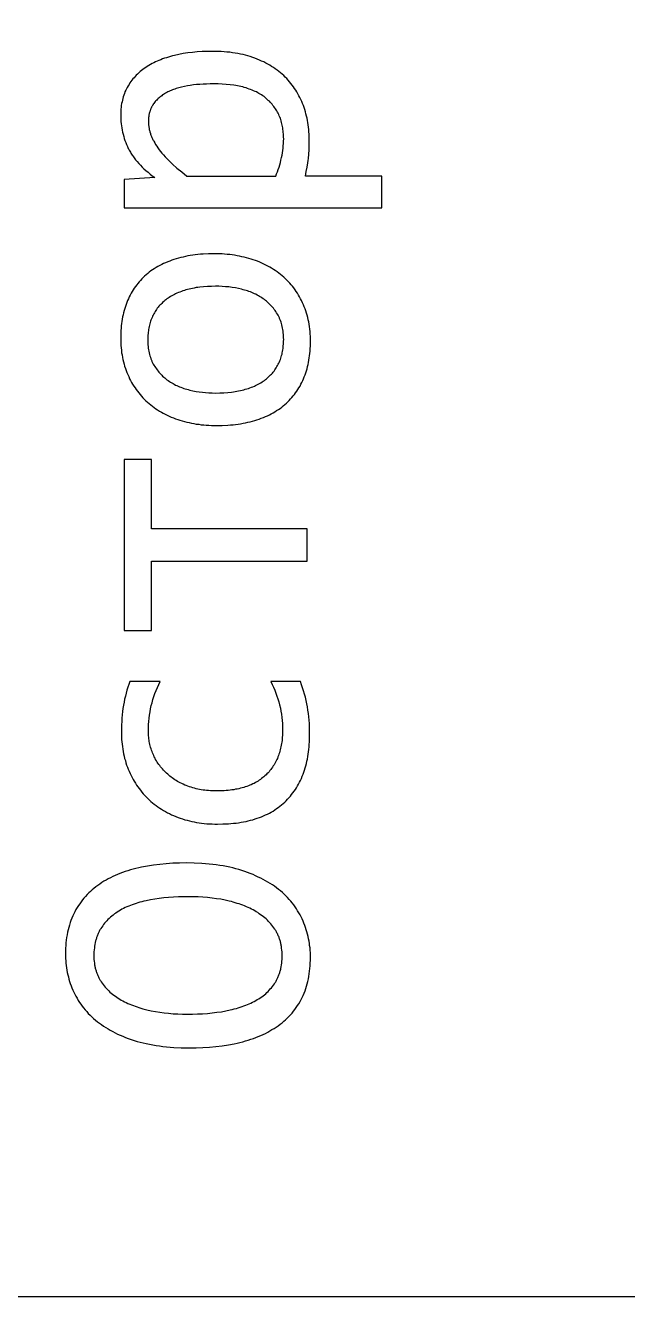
# Model space of a CAD drawing. Extents: x -175 to 175, y 1066 to 1531.
# Drawn here: x -86.6 to -36.1, y 1066 to 1172.7 of the extents above; entities that cross this region are included whole.
import ezdxf

# ---------------------------------------------------------------- set-up
doc = ezdxf.new("R2010")
doc.units = 0
doc.layers.add('DEFAULT', color=7, linetype='CONTINUOUS')

msp = doc.modelspace()

# ---------------------------------------------------------------- linework, layer by layer
at = {"layer": 'DEFAULT'}
msp.add_lwpolyline([(175, 1150.32), (175, 1181.68, 0.414214), (90.68, 1266), (-90.68, 1266, 0.414214), (-175, 1181.68), (-175, 1150.32, 0.414214), (-90.68, 1066), (90.68, 1066, 0.414214)], format="xyb", close=True, dxfattribs=at)
for points in [[(-70.96, 1170.5), (-71.39, 1170.49), (-71.81, 1170.48), (-72.22, 1170.45), (-72.62, 1170.41), (-73.01, 1170.37), (-73.39, 1170.31), (-73.76, 1170.24), (-74.12, 1170.16), (-74.29, 1170.12), (-74.46, 1170.07), (-74.63, 1170.02), (-74.8, 1169.97), (-74.96, 1169.92), (-75.12, 1169.86), (-75.28, 1169.8), (-75.43, 1169.74), (-75.58, 1169.68), (-75.72, 1169.61), (-75.87, 1169.54), (-76.01, 1169.47), (-76.14, 1169.39), (-76.28, 1169.32), (-76.41, 1169.24), (-76.53, 1169.15), (-76.66, 1169.07), (-76.78, 1168.98), (-76.89, 1168.89), (-77.01, 1168.8), (-77.12, 1168.7), (-77.22, 1168.6), (-77.33, 1168.5), (-77.42, 1168.4), (-77.52, 1168.29), (-77.61, 1168.19), (-77.7, 1168.07), (-77.78, 1167.96), (-77.87, 1167.85), (-77.94, 1167.73), (-78.02, 1167.61), (-78.09, 1167.48), (-78.12, 1167.42), (-78.15, 1167.36), (-78.22, 1167.23), (-78.28, 1167.1), (-78.33, 1166.97), (-78.38, 1166.83), (-78.42, 1166.69), (-78.46, 1166.55), (-78.5, 1166.41), (-78.53, 1166.26), (-78.56, 1166.12), (-78.59, 1165.96), (-78.6, 1165.81), (-78.62, 1165.66), (-78.63, 1165.5), (-78.64, 1165.34), (-78.64, 1165.17), (-78.64, 1164.99), (-78.63, 1164.8), (-78.62, 1164.61), (-78.6, 1164.43), (-78.58, 1164.25), (-78.55, 1164.07), (-78.52, 1163.89), (-78.48, 1163.71), (-78.44, 1163.54), (-78.39, 1163.36), (-78.34, 1163.19), (-78.28, 1163.02), (-78.22, 1162.85), (-78.15, 1162.69), (-78.08, 1162.52), (-78, 1162.36), (-77.96, 1162.28), (-77.92, 1162.2), (-77.88, 1162.12), (-77.83, 1162.04), (-77.78, 1161.96), (-77.73, 1161.88), (-77.68, 1161.8), (-77.63, 1161.72), (-77.52, 1161.56), (-77.4, 1161.4), (-77.27, 1161.25), (-77.13, 1161.1), (-76.99, 1160.94), (-76.84, 1160.79), (-76.69, 1160.64), (-76.52, 1160.49), (-76.35, 1160.35), (-76.17, 1160.2), (-75.99, 1160.05), (-75.79, 1159.91), (-78.36, 1159.74), (-78.36, 1157.37), (-56.73, 1157.37), (-56.73, 1160.03), (-63.15, 1160.03), (-63.07, 1160.41), (-63, 1160.78), (-62.94, 1161.14), (-62.91, 1161.33), (-62.89, 1161.51), (-62.86, 1161.87), (-62.84, 1162.24), (-62.82, 1162.6), (-62.82, 1162.97), (-62.82, 1163.17), (-62.82, 1163.37), (-62.83, 1163.56), (-62.85, 1163.76), (-62.87, 1163.95), (-62.89, 1164.14), (-62.91, 1164.33), (-62.94, 1164.52), (-62.98, 1164.71), (-63.01, 1164.89), (-63.06, 1165.07), (-63.1, 1165.25), (-63.15, 1165.43), (-63.2, 1165.61), (-63.26, 1165.78), (-63.32, 1165.95), (-63.39, 1166.12), (-63.46, 1166.29), (-63.53, 1166.46), (-63.61, 1166.62), (-63.69, 1166.78), (-63.77, 1166.94), (-63.86, 1167.09), (-63.95, 1167.24), (-64.05, 1167.39), (-64.15, 1167.53), (-64.25, 1167.67), (-64.36, 1167.81), (-64.48, 1167.95), (-64.59, 1168.08), (-64.71, 1168.21), (-64.84, 1168.34), (-64.96, 1168.47), (-65.1, 1168.59), (-65.23, 1168.7), (-65.37, 1168.82), (-65.52, 1168.93), (-65.67, 1169.04), (-65.82, 1169.14), (-65.98, 1169.24), (-66.14, 1169.34), (-66.3, 1169.43), (-66.47, 1169.52), (-66.64, 1169.61), (-66.82, 1169.69), (-67, 1169.77), (-67.19, 1169.85), (-67.38, 1169.93), (-67.57, 1169.99), (-67.77, 1170.06), (-67.97, 1170.12), (-68.17, 1170.18), (-68.38, 1170.23), (-68.6, 1170.27), (-68.81, 1170.32), (-69.04, 1170.36), (-69.26, 1170.39), (-69.49, 1170.42), (-69.73, 1170.44), (-69.96, 1170.46), (-70.21, 1170.48), (-70.45, 1170.49), (-70.7, 1170.5)], [(-70.83, 1167.78), (-71.13, 1167.77), (-71.43, 1167.76), (-71.71, 1167.75), (-71.99, 1167.73), (-72.27, 1167.71), (-72.54, 1167.68), (-72.8, 1167.64), (-73.05, 1167.6), (-73.3, 1167.55), (-73.54, 1167.5), (-73.66, 1167.47), (-73.77, 1167.44), (-73.88, 1167.41), (-73.99, 1167.37), (-74.1, 1167.34), (-74.2, 1167.3), (-74.3, 1167.26), (-74.4, 1167.22), (-74.5, 1167.18), (-74.6, 1167.13), (-74.69, 1167.09), (-74.78, 1167.04), (-74.87, 1166.99), (-74.96, 1166.94), (-75.04, 1166.89), (-75.12, 1166.84), (-75.2, 1166.78), (-75.28, 1166.72), (-75.35, 1166.66), (-75.42, 1166.6), (-75.49, 1166.54), (-75.56, 1166.48), (-75.62, 1166.41), (-75.69, 1166.35), (-75.74, 1166.28), (-75.8, 1166.21), (-75.86, 1166.13), (-75.91, 1166.06), (-75.93, 1166.02), (-75.96, 1165.99), (-75.98, 1165.95), (-76, 1165.91), (-76.02, 1165.87), (-76.05, 1165.83), (-76.07, 1165.79), (-76.08, 1165.75), (-76.1, 1165.71), (-76.12, 1165.67), (-76.14, 1165.62), (-76.15, 1165.58), (-76.17, 1165.54), (-76.18, 1165.5), (-76.2, 1165.45), (-76.21, 1165.41), (-76.22, 1165.36), (-76.24, 1165.32), (-76.25, 1165.27), (-76.26, 1165.23), (-76.27, 1165.18), (-76.27, 1165.13), (-76.28, 1165.08), (-76.29, 1165.04), (-76.3, 1164.94), (-76.31, 1164.84), (-76.31, 1164.74), (-76.31, 1164.64), (-76.31, 1164.57), (-76.31, 1164.51), (-76.31, 1164.45), (-76.3, 1164.38), (-76.3, 1164.32), (-76.29, 1164.26), (-76.28, 1164.19), (-76.27, 1164.13), (-76.26, 1164.07), (-76.25, 1164), (-76.24, 1163.94), (-76.22, 1163.87), (-76.21, 1163.81), (-76.19, 1163.74), (-76.15, 1163.61), (-76.13, 1163.55), (-76.11, 1163.48), (-76.08, 1163.42), (-76.06, 1163.35), (-76.03, 1163.28), (-76, 1163.22), (-75.97, 1163.15), (-75.94, 1163.08), (-75.9, 1163.02), (-75.87, 1162.95), (-75.79, 1162.81), (-75.71, 1162.67), (-75.62, 1162.53), (-75.52, 1162.39), (-75.41, 1162.25), (-75.3, 1162.11), (-75.18, 1161.96), (-75.05, 1161.81), (-74.92, 1161.66), (-74.77, 1161.51), (-74.62, 1161.36), (-74.46, 1161.2), (-74.29, 1161.04), (-73.93, 1160.71), (-73.52, 1160.38), (-73.08, 1160.03), (-65.63, 1160.03), (-65.56, 1160.22), (-65.49, 1160.4), (-65.42, 1160.59), (-65.36, 1160.79), (-65.3, 1160.98), (-65.25, 1161.18), (-65.2, 1161.38), (-65.15, 1161.58), (-65.11, 1161.78), (-65.07, 1161.98), (-65.04, 1162.18), (-65.02, 1162.38), (-65, 1162.58), (-64.98, 1162.78), (-64.98, 1162.97), (-64.97, 1163.17), (-64.98, 1163.3), (-64.98, 1163.44), (-64.99, 1163.57), (-65, 1163.69), (-65.01, 1163.82), (-65.03, 1163.95), (-65.04, 1164.07), (-65.07, 1164.19), (-65.09, 1164.31), (-65.12, 1164.43), (-65.15, 1164.54), (-65.18, 1164.66), (-65.22, 1164.77), (-65.25, 1164.88), (-65.3, 1164.99), (-65.34, 1165.09), (-65.39, 1165.2), (-65.44, 1165.3), (-65.49, 1165.4), (-65.54, 1165.5), (-65.6, 1165.6), (-65.66, 1165.69), (-65.73, 1165.79), (-65.8, 1165.88), (-65.87, 1165.97), (-65.94, 1166.06), (-66.01, 1166.15), (-66.09, 1166.23), (-66.17, 1166.31), (-66.26, 1166.39), (-66.35, 1166.47), (-66.44, 1166.55), (-66.53, 1166.63), (-66.62, 1166.7), (-66.72, 1166.77), (-66.82, 1166.84), (-66.93, 1166.9), (-67.04, 1166.97), (-67.15, 1167.03), (-67.26, 1167.09), (-67.37, 1167.14), (-67.49, 1167.2), (-67.61, 1167.25), (-67.74, 1167.3), (-67.87, 1167.34), (-68, 1167.39), (-68.13, 1167.43), (-68.27, 1167.47), (-68.4, 1167.51), (-68.55, 1167.54), (-68.69, 1167.57), (-68.84, 1167.6), (-68.99, 1167.63), (-69.14, 1167.66), (-69.46, 1167.7), (-69.78, 1167.73), (-70.12, 1167.76), (-70.47, 1167.77)], [(-70.8, 1153.51), (-71.27, 1153.51), (-71.73, 1153.48), (-71.95, 1153.47), (-72.17, 1153.45), (-72.38, 1153.42), (-72.59, 1153.39), (-72.8, 1153.36), (-73.01, 1153.33), (-73.21, 1153.29), (-73.41, 1153.24), (-73.6, 1153.2), (-73.8, 1153.14), (-73.99, 1153.09), (-74.17, 1153.03), (-74.35, 1152.97), (-74.53, 1152.9), (-74.7, 1152.84), (-74.87, 1152.76), (-75.04, 1152.69), (-75.2, 1152.61), (-75.36, 1152.53), (-75.52, 1152.44), (-75.67, 1152.35), (-75.82, 1152.26), (-75.96, 1152.17), (-76.1, 1152.07), (-76.24, 1151.97), (-76.37, 1151.86), (-76.5, 1151.75), (-76.63, 1151.64), (-76.75, 1151.52), (-76.87, 1151.41), (-76.98, 1151.28), (-77.09, 1151.16), (-77.2, 1151.03), (-77.3, 1150.9), (-77.4, 1150.77), (-77.5, 1150.63), (-77.59, 1150.49), (-77.68, 1150.35), (-77.76, 1150.2), (-77.84, 1150.05), (-77.92, 1149.9), (-77.99, 1149.74), (-78.06, 1149.58), (-78.13, 1149.42), (-78.19, 1149.26), (-78.25, 1149.09), (-78.3, 1148.92), (-78.35, 1148.74), (-78.4, 1148.57), (-78.44, 1148.39), (-78.48, 1148.21), (-78.51, 1148.03), (-78.54, 1147.84), (-78.57, 1147.65), (-78.59, 1147.46), (-78.61, 1147.26), (-78.62, 1147.07), (-78.63, 1146.87), (-78.64, 1146.66), (-78.64, 1146.46), (-78.64, 1146.24), (-78.63, 1146.03), (-78.62, 1145.82), (-78.6, 1145.62), (-78.58, 1145.41), (-78.56, 1145.21), (-78.53, 1145.02), (-78.49, 1144.82), (-78.45, 1144.63), (-78.41, 1144.44), (-78.36, 1144.26), (-78.31, 1144.07), (-78.25, 1143.89), (-78.19, 1143.71), (-78.12, 1143.54), (-78.05, 1143.37), (-77.97, 1143.2), (-77.9, 1143.03), (-77.81, 1142.87), (-77.73, 1142.71), (-77.64, 1142.56), (-77.54, 1142.4), (-77.44, 1142.26), (-77.34, 1142.11), (-77.24, 1141.97), (-77.13, 1141.83), (-77.02, 1141.69), (-76.9, 1141.56), (-76.78, 1141.43), (-76.66, 1141.3), (-76.53, 1141.18), (-76.4, 1141.06), (-76.26, 1140.94), (-76.12, 1140.83), (-75.98, 1140.72), (-75.84, 1140.61), (-75.69, 1140.51), (-75.54, 1140.41), (-75.39, 1140.31), (-75.23, 1140.22), (-75.07, 1140.13), (-74.91, 1140.04), (-74.74, 1139.96), (-74.57, 1139.88), (-74.4, 1139.81), (-74.22, 1139.74), (-74.04, 1139.67), (-73.86, 1139.6), (-73.67, 1139.54), (-73.48, 1139.49), (-73.29, 1139.43), (-73.1, 1139.38), (-72.9, 1139.34), (-72.71, 1139.3), (-72.5, 1139.26), (-72.3, 1139.22), (-72.1, 1139.2), (-71.89, 1139.17), (-71.68, 1139.15), (-71.47, 1139.13), (-71.25, 1139.12), (-71.03, 1139.11), (-70.81, 1139.1), (-70.59, 1139.1), (-70.12, 1139.11), (-69.66, 1139.13), (-69.44, 1139.15), (-69.22, 1139.17), (-69, 1139.19), (-68.79, 1139.22), (-68.58, 1139.25), (-68.37, 1139.29), (-68.17, 1139.33), (-67.97, 1139.37), (-67.77, 1139.42), (-67.58, 1139.47), (-67.39, 1139.52), (-67.21, 1139.58), (-67.03, 1139.64), (-66.85, 1139.71), (-66.67, 1139.78), (-66.5, 1139.85), (-66.34, 1139.92), (-66.17, 1140), (-66.01, 1140.08), (-65.86, 1140.17), (-65.71, 1140.26), (-65.56, 1140.35), (-65.41, 1140.45), (-65.27, 1140.54), (-65.13, 1140.65), (-65, 1140.75), (-64.87, 1140.86), (-64.74, 1140.97), (-64.62, 1141.09), (-64.5, 1141.21), (-64.39, 1141.33), (-64.28, 1141.45), (-64.17, 1141.58), (-64.07, 1141.71), (-63.97, 1141.85), (-63.87, 1141.98), (-63.78, 1142.12), (-63.69, 1142.27), (-63.6, 1142.41), (-63.52, 1142.56), (-63.45, 1142.72), (-63.37, 1142.87), (-63.3, 1143.03), (-63.24, 1143.19), (-63.18, 1143.36), (-63.12, 1143.52), (-63.06, 1143.69), (-63.01, 1143.87), (-62.97, 1144.04), (-62.92, 1144.22), (-62.89, 1144.4), (-62.85, 1144.59), (-62.82, 1144.77), (-62.8, 1144.96), (-62.77, 1145.15), (-62.76, 1145.35), (-62.74, 1145.55), (-62.73, 1145.75), (-62.73, 1145.95), (-62.72, 1146.15), (-62.73, 1146.37), (-62.73, 1146.58), (-62.75, 1146.79), (-62.76, 1146.99), (-62.78, 1147.2), (-62.81, 1147.4), (-62.84, 1147.6), (-62.87, 1147.79), (-62.91, 1147.98), (-62.95, 1148.17), (-63, 1148.36), (-63.06, 1148.54), (-63.11, 1148.72), (-63.18, 1148.9), (-63.24, 1149.07), (-63.31, 1149.24), (-63.39, 1149.41), (-63.47, 1149.58), (-63.55, 1149.74), (-63.64, 1149.9), (-63.73, 1150.05), (-63.82, 1150.21), (-63.92, 1150.36), (-64.02, 1150.5), (-64.13, 1150.65), (-64.24, 1150.79), (-64.35, 1150.92), (-64.46, 1151.05), (-64.58, 1151.18), (-64.71, 1151.31), (-64.84, 1151.43), (-64.97, 1151.55), (-65.1, 1151.67), (-65.24, 1151.78), (-65.38, 1151.89), (-65.52, 1152), (-65.67, 1152.1), (-65.82, 1152.2), (-65.98, 1152.3), (-66.14, 1152.39), (-66.3, 1152.48), (-66.46, 1152.57), (-66.63, 1152.65), (-66.8, 1152.73), (-66.98, 1152.8), (-67.16, 1152.88), (-67.34, 1152.94), (-67.52, 1153.01), (-67.71, 1153.07), (-67.9, 1153.13), (-68.09, 1153.18), (-68.29, 1153.23), (-68.48, 1153.27), (-68.68, 1153.32), (-68.88, 1153.35), (-69.09, 1153.39), (-69.29, 1153.42), (-69.5, 1153.44), (-69.71, 1153.46), (-69.93, 1153.48), (-70.14, 1153.5), (-70.36, 1153.51), (-70.58, 1153.51)], [(-70.68, 1150.79), (-71.03, 1150.78), (-71.37, 1150.77), (-71.7, 1150.75), (-72.01, 1150.71), (-72.17, 1150.69), (-72.32, 1150.67), (-72.47, 1150.64), (-72.61, 1150.61), (-72.76, 1150.58), (-72.9, 1150.55), (-73.03, 1150.51), (-73.17, 1150.48), (-73.3, 1150.44), (-73.43, 1150.39), (-73.55, 1150.35), (-73.68, 1150.3), (-73.8, 1150.25), (-73.92, 1150.2), (-74.03, 1150.15), (-74.14, 1150.1), (-74.25, 1150.04), (-74.36, 1149.98), (-74.46, 1149.92), (-74.57, 1149.85), (-74.66, 1149.79), (-74.76, 1149.72), (-74.85, 1149.65), (-74.94, 1149.58), (-75.03, 1149.51), (-75.12, 1149.43), (-75.2, 1149.35), (-75.28, 1149.27), (-75.35, 1149.19), (-75.43, 1149.11), (-75.5, 1149.02), (-75.57, 1148.94), (-75.63, 1148.85), (-75.7, 1148.76), (-75.76, 1148.66), (-75.81, 1148.57), (-75.87, 1148.47), (-75.92, 1148.37), (-75.97, 1148.27), (-76.01, 1148.17), (-76.06, 1148.06), (-76.1, 1147.95), (-76.14, 1147.85), (-76.17, 1147.74), (-76.2, 1147.63), (-76.23, 1147.51), (-76.26, 1147.4), (-76.28, 1147.28), (-76.31, 1147.17), (-76.32, 1147.05), (-76.34, 1146.93), (-76.35, 1146.81), (-76.36, 1146.68), (-76.37, 1146.56), (-76.37, 1146.43), (-76.37, 1146.31), (-76.37, 1146.16), (-76.37, 1146.01), (-76.36, 1145.87), (-76.34, 1145.73), (-76.33, 1145.59), (-76.31, 1145.46), (-76.28, 1145.33), (-76.26, 1145.2), (-76.23, 1145.07), (-76.19, 1144.95), (-76.15, 1144.83), (-76.11, 1144.71), (-76.09, 1144.65), (-76.07, 1144.59), (-76.04, 1144.54), (-76.02, 1144.48), (-75.99, 1144.43), (-75.96, 1144.37), (-75.94, 1144.32), (-75.91, 1144.26), (-75.85, 1144.16), (-75.79, 1144.06), (-75.72, 1143.96), (-75.65, 1143.86), (-75.59, 1143.76), (-75.51, 1143.67), (-75.44, 1143.58), (-75.36, 1143.49), (-75.28, 1143.4), (-75.2, 1143.32), (-75.12, 1143.24), (-75.03, 1143.16), (-74.94, 1143.09), (-74.85, 1143.01), (-74.76, 1142.94), (-74.66, 1142.87), (-74.56, 1142.8), (-74.46, 1142.74), (-74.36, 1142.68), (-74.25, 1142.62), (-74.15, 1142.56), (-74.04, 1142.5), (-73.93, 1142.45), (-73.82, 1142.4), (-73.7, 1142.35), (-73.59, 1142.31), (-73.47, 1142.26), (-73.35, 1142.22), (-73.23, 1142.18), (-73.1, 1142.14), (-72.98, 1142.11), (-72.85, 1142.07), (-72.59, 1142.02), (-72.32, 1141.96), (-72.06, 1141.92), (-71.79, 1141.89), (-71.52, 1141.86), (-71.24, 1141.84), (-70.96, 1141.83), (-70.68, 1141.82), (-70.33, 1141.83), (-69.99, 1141.84), (-69.66, 1141.87), (-69.35, 1141.9), (-69.19, 1141.92), (-69.04, 1141.95), (-68.89, 1141.97), (-68.75, 1142), (-68.6, 1142.03), (-68.46, 1142.06), (-68.32, 1142.1), (-68.19, 1142.14), (-68.05, 1142.18), (-67.93, 1142.22), (-67.8, 1142.26), (-67.67, 1142.31), (-67.55, 1142.36), (-67.43, 1142.41), (-67.32, 1142.46), (-67.21, 1142.52), (-67.1, 1142.57), (-66.99, 1142.63), (-66.88, 1142.69), (-66.78, 1142.76), (-66.68, 1142.82), (-66.59, 1142.89), (-66.5, 1142.96), (-66.4, 1143.03), (-66.32, 1143.11), (-66.23, 1143.18), (-66.15, 1143.26), (-66.07, 1143.34), (-65.99, 1143.42), (-65.92, 1143.5), (-65.85, 1143.59), (-65.78, 1143.67), (-65.72, 1143.76), (-65.65, 1143.85), (-65.59, 1143.95), (-65.54, 1144.04), (-65.48, 1144.14), (-65.43, 1144.24), (-65.38, 1144.34), (-65.33, 1144.44), (-65.29, 1144.54), (-65.25, 1144.65), (-65.21, 1144.76), (-65.18, 1144.87), (-65.14, 1144.98), (-65.11, 1145.09), (-65.09, 1145.2), (-65.06, 1145.32), (-65.04, 1145.44), (-65.02, 1145.56), (-65.01, 1145.68), (-65, 1145.8), (-64.99, 1145.92), (-64.98, 1146.05), (-64.98, 1146.18), (-64.97, 1146.31), (-64.98, 1146.45), (-64.98, 1146.6), (-64.99, 1146.74), (-65, 1146.88), (-65.02, 1147.02), (-65.04, 1147.15), (-65.06, 1147.28), (-65.09, 1147.41), (-65.12, 1147.54), (-65.16, 1147.66), (-65.19, 1147.78), (-65.24, 1147.9), (-65.26, 1147.96), (-65.28, 1148.02), (-65.31, 1148.08), (-65.33, 1148.13), (-65.36, 1148.19), (-65.38, 1148.24), (-65.41, 1148.3), (-65.44, 1148.35), (-65.5, 1148.45), (-65.56, 1148.56), (-65.63, 1148.66), (-65.69, 1148.75), (-65.76, 1148.85), (-65.83, 1148.94), (-65.91, 1149.03), (-65.99, 1149.12), (-66.07, 1149.21), (-66.15, 1149.29), (-66.23, 1149.37), (-66.32, 1149.45), (-66.41, 1149.53), (-66.5, 1149.6), (-66.59, 1149.67), (-66.69, 1149.74), (-66.79, 1149.81), (-66.89, 1149.87), (-66.99, 1149.93), (-67.09, 1149.99), (-67.2, 1150.05), (-67.31, 1150.11), (-67.42, 1150.16), (-67.53, 1150.21), (-67.65, 1150.26), (-67.76, 1150.31), (-67.88, 1150.35), (-68, 1150.39), (-68.12, 1150.43), (-68.25, 1150.47), (-68.37, 1150.5), (-68.5, 1150.54), (-68.76, 1150.6), (-69.02, 1150.65), (-69.29, 1150.69), (-69.56, 1150.73), (-69.84, 1150.75), (-70.12, 1150.77), (-70.4, 1150.79)], [(-76.07, 1136.25), (-78.36, 1136.25), (-78.36, 1121.9), (-76.07, 1121.9), (-76.07, 1127.73), (-63, 1127.73), (-63, 1130.42), (-76.07, 1130.42)], [(-63.57, 1117.61), (-66.05, 1117.61), (-65.93, 1117.38), (-65.82, 1117.14), (-65.71, 1116.89), (-65.62, 1116.65), (-65.53, 1116.4), (-65.45, 1116.15), (-65.38, 1115.9), (-65.31, 1115.65), (-65.25, 1115.39), (-65.2, 1115.13), (-65.16, 1114.88), (-65.13, 1114.61), (-65.1, 1114.35), (-65.08, 1114.08), (-65.07, 1113.81), (-65.07, 1113.54), (-65.07, 1113.39), (-65.07, 1113.25), (-65.08, 1113.1), (-65.09, 1112.96), (-65.1, 1112.82), (-65.11, 1112.68), (-65.13, 1112.54), (-65.15, 1112.41), (-65.18, 1112.28), (-65.2, 1112.14), (-65.23, 1112.02), (-65.26, 1111.89), (-65.29, 1111.76), (-65.33, 1111.64), (-65.37, 1111.52), (-65.41, 1111.4), (-65.46, 1111.29), (-65.5, 1111.17), (-65.55, 1111.06), (-65.61, 1110.95), (-65.66, 1110.84), (-65.72, 1110.74), (-65.78, 1110.63), (-65.84, 1110.53), (-65.91, 1110.43), (-65.98, 1110.33), (-66.05, 1110.24), (-66.13, 1110.14), (-66.2, 1110.05), (-66.28, 1109.96), (-66.37, 1109.87), (-66.45, 1109.79), (-66.54, 1109.7), (-66.63, 1109.62), (-66.72, 1109.55), (-66.82, 1109.47), (-66.92, 1109.4), (-67.02, 1109.33), (-67.12, 1109.26), (-67.23, 1109.19), (-67.34, 1109.13), (-67.45, 1109.07), (-67.57, 1109.02), (-67.69, 1108.96), (-67.81, 1108.91), (-67.93, 1108.86), (-68.06, 1108.82), (-68.19, 1108.77), (-68.32, 1108.73), (-68.45, 1108.69), (-68.59, 1108.66), (-68.73, 1108.62), (-68.87, 1108.59), (-69.02, 1108.57), (-69.16, 1108.54), (-69.32, 1108.52), (-69.47, 1108.5), (-69.63, 1108.48), (-69.78, 1108.47), (-69.95, 1108.45), (-70.28, 1108.44), (-70.62, 1108.43), (-70.79, 1108.43), (-70.95, 1108.44), (-71.11, 1108.45), (-71.27, 1108.46), (-71.43, 1108.47), (-71.58, 1108.49), (-71.73, 1108.51), (-71.88, 1108.53), (-72.03, 1108.56), (-72.18, 1108.59), (-72.32, 1108.62), (-72.46, 1108.66), (-72.6, 1108.7), (-72.74, 1108.74), (-72.87, 1108.78), (-73.01, 1108.83), (-73.14, 1108.88), (-73.27, 1108.93), (-73.39, 1108.99), (-73.52, 1109.05), (-73.64, 1109.11), (-73.75, 1109.17), (-73.87, 1109.23), (-73.98, 1109.3), (-74.09, 1109.37), (-74.2, 1109.44), (-74.31, 1109.52), (-74.41, 1109.59), (-74.51, 1109.67), (-74.61, 1109.75), (-74.7, 1109.83), (-74.8, 1109.92), (-74.89, 1110), (-74.98, 1110.09), (-75.06, 1110.18), (-75.14, 1110.28), (-75.22, 1110.37), (-75.3, 1110.47), (-75.37, 1110.56), (-75.45, 1110.66), (-75.52, 1110.76), (-75.58, 1110.86), (-75.65, 1110.97), (-75.71, 1111.08), (-75.76, 1111.18), (-75.82, 1111.29), (-75.87, 1111.4), (-75.92, 1111.52), (-75.97, 1111.63), (-76.01, 1111.75), (-76.06, 1111.86), (-76.09, 1111.98), (-76.13, 1112.1), (-76.16, 1112.22), (-76.19, 1112.34), (-76.22, 1112.46), (-76.24, 1112.58), (-76.26, 1112.7), (-76.27, 1112.82), (-76.29, 1112.95), (-76.3, 1113.07), (-76.31, 1113.2), (-76.31, 1113.32), (-76.31, 1113.45), (-76.31, 1113.73), (-76.3, 1114), (-76.28, 1114.27), (-76.25, 1114.54), (-76.22, 1114.8), (-76.18, 1115.07), (-76.13, 1115.33), (-76.08, 1115.59), (-76.01, 1115.84), (-75.94, 1116.1), (-75.86, 1116.36), (-75.77, 1116.61), (-75.67, 1116.86), (-75.56, 1117.11), (-75.44, 1117.37), (-75.32, 1117.61), (-77.86, 1117.61), (-77.95, 1117.38), (-78.04, 1117.13), (-78.12, 1116.89), (-78.19, 1116.64), (-78.25, 1116.39), (-78.31, 1116.14), (-78.36, 1115.88), (-78.41, 1115.63), (-78.45, 1115.36), (-78.48, 1115.1), (-78.51, 1114.82), (-78.54, 1114.55), (-78.55, 1114.26), (-78.57, 1113.98), (-78.58, 1113.69), (-78.58, 1113.39), (-78.58, 1113.18), (-78.57, 1112.97), (-78.56, 1112.76), (-78.54, 1112.55), (-78.52, 1112.35), (-78.5, 1112.15), (-78.47, 1111.95), (-78.43, 1111.75), (-78.4, 1111.55), (-78.35, 1111.36), (-78.31, 1111.17), (-78.25, 1110.98), (-78.2, 1110.8), (-78.14, 1110.61), (-78.07, 1110.43), (-78, 1110.25), (-77.93, 1110.08), (-77.85, 1109.9), (-77.77, 1109.73), (-77.69, 1109.57), (-77.6, 1109.4), (-77.51, 1109.24), (-77.41, 1109.08), (-77.31, 1108.93), (-77.21, 1108.78), (-77.1, 1108.63), (-76.99, 1108.49), (-76.87, 1108.34), (-76.75, 1108.2), (-76.63, 1108.07), (-76.5, 1107.94), (-76.37, 1107.81), (-76.24, 1107.68), (-76.1, 1107.56), (-75.96, 1107.44), (-75.82, 1107.32), (-75.67, 1107.21), (-75.52, 1107.1), (-75.37, 1107), (-75.21, 1106.9), (-75.05, 1106.8), (-74.89, 1106.7), (-74.72, 1106.61), (-74.55, 1106.53), (-74.38, 1106.44), (-74.2, 1106.36), (-74.02, 1106.29), (-73.83, 1106.21), (-73.65, 1106.15), (-73.46, 1106.08), (-73.27, 1106.02), (-73.07, 1105.97), (-72.87, 1105.92), (-72.67, 1105.87), (-72.47, 1105.83), (-72.27, 1105.79), (-72.06, 1105.76), (-71.85, 1105.73), (-71.63, 1105.7), (-71.42, 1105.68), (-71.2, 1105.67), (-70.98, 1105.66), (-70.75, 1105.65), (-70.53, 1105.65), (-70.06, 1105.66), (-69.83, 1105.67), (-69.61, 1105.68), (-69.39, 1105.7), (-69.17, 1105.72), (-68.96, 1105.74), (-68.75, 1105.77), (-68.54, 1105.8), (-68.33, 1105.84), (-68.13, 1105.88), (-67.94, 1105.92), (-67.75, 1105.97), (-67.56, 1106.02), (-67.37, 1106.08), (-67.19, 1106.14), (-67.01, 1106.2), (-66.84, 1106.27), (-66.66, 1106.34), (-66.5, 1106.42), (-66.33, 1106.49), (-66.17, 1106.58), (-66.01, 1106.66), (-65.86, 1106.75), (-65.71, 1106.85), (-65.56, 1106.95), (-65.42, 1107.05), (-65.28, 1107.15), (-65.15, 1107.26), (-65.01, 1107.38), (-64.88, 1107.49), (-64.76, 1107.61), (-64.64, 1107.74), (-64.52, 1107.87), (-64.41, 1108), (-64.3, 1108.13), (-64.19, 1108.27), (-64.09, 1108.41), (-63.99, 1108.55), (-63.9, 1108.7), (-63.81, 1108.85), (-63.72, 1109.01), (-63.64, 1109.16), (-63.56, 1109.32), (-63.48, 1109.49), (-63.41, 1109.66), (-63.34, 1109.83), (-63.28, 1110), (-63.22, 1110.18), (-63.16, 1110.36), (-63.11, 1110.54), (-63.06, 1110.73), (-63.02, 1110.92), (-62.98, 1111.11), (-62.94, 1111.31), (-62.91, 1111.51), (-62.88, 1111.71), (-62.86, 1111.92), (-62.83, 1112.13), (-62.82, 1112.34), (-62.8, 1112.55), (-62.79, 1112.77), (-62.79, 1113.22), (-62.79, 1113.51), (-62.8, 1113.8), (-62.81, 1114.09), (-62.83, 1114.37), (-62.86, 1114.65), (-62.89, 1114.93), (-62.93, 1115.21), (-62.98, 1115.48), (-63.03, 1115.75), (-63.09, 1116.02), (-63.15, 1116.29), (-63.22, 1116.56), (-63.3, 1116.83), (-63.38, 1117.09), (-63.47, 1117.35)], [(-73.13, 1102.39), (-73.71, 1102.38), (-74.28, 1102.36), (-74.83, 1102.32), (-75.37, 1102.27), (-75.89, 1102.21), (-76.4, 1102.13), (-76.89, 1102.03), (-77.13, 1101.98), (-77.37, 1101.92), (-77.6, 1101.86), (-77.83, 1101.8), (-78.05, 1101.73), (-78.27, 1101.66), (-78.49, 1101.58), (-78.7, 1101.5), (-78.91, 1101.42), (-79.11, 1101.33), (-79.3, 1101.24), (-79.5, 1101.15), (-79.69, 1101.05), (-79.87, 1100.95), (-80.05, 1100.85), (-80.22, 1100.74), (-80.39, 1100.62), (-80.56, 1100.51), (-80.72, 1100.39), (-80.88, 1100.26), (-81.03, 1100.13), (-81.18, 1100), (-81.32, 1099.87), (-81.46, 1099.73), (-81.59, 1099.58), (-81.72, 1099.44), (-81.84, 1099.29), (-81.96, 1099.13), (-82.07, 1098.97), (-82.18, 1098.81), (-82.29, 1098.65), (-82.39, 1098.48), (-82.48, 1098.3), (-82.57, 1098.13), (-82.66, 1097.95), (-82.74, 1097.76), (-82.81, 1097.57), (-82.88, 1097.38), (-82.94, 1097.18), (-83, 1096.98), (-83.05, 1096.78), (-83.1, 1096.57), (-83.14, 1096.36), (-83.18, 1096.14), (-83.21, 1095.92), (-83.23, 1095.7), (-83.25, 1095.47), (-83.26, 1095.24), (-83.27, 1095.01), (-83.28, 1094.77), (-83.27, 1094.57), (-83.27, 1094.37), (-83.25, 1094.17), (-83.24, 1093.98), (-83.21, 1093.78), (-83.19, 1093.59), (-83.16, 1093.39), (-83.12, 1093.2), (-83.08, 1093.01), (-83.03, 1092.83), (-82.98, 1092.64), (-82.93, 1092.45), (-82.87, 1092.27), (-82.8, 1092.09), (-82.73, 1091.9), (-82.66, 1091.72), (-82.58, 1091.54), (-82.49, 1091.37), (-82.4, 1091.2), (-82.3, 1091.03), (-82.2, 1090.86), (-82.1, 1090.69), (-81.99, 1090.53), (-81.87, 1090.37), (-81.75, 1090.22), (-81.62, 1090.07), (-81.49, 1089.92), (-81.36, 1089.77), (-81.21, 1089.62), (-81.07, 1089.48), (-80.92, 1089.34), (-80.76, 1089.21), (-80.6, 1089.07), (-80.43, 1088.94), (-80.26, 1088.82), (-80.08, 1088.69), (-79.89, 1088.58), (-79.7, 1088.46), (-79.51, 1088.35), (-79.31, 1088.24), (-79.11, 1088.13), (-78.9, 1088.03), (-78.68, 1087.94), (-78.46, 1087.84), (-78.23, 1087.75), (-78, 1087.66), (-77.76, 1087.58), (-77.52, 1087.5), (-77.27, 1087.42), (-77.02, 1087.35), (-76.76, 1087.29), (-76.5, 1087.23), (-76.23, 1087.17), (-75.95, 1087.12), (-75.67, 1087.07), (-75.39, 1087.03), (-75.1, 1086.99), (-74.8, 1086.96), (-74.19, 1086.91), (-73.56, 1086.88), (-72.9, 1086.87), (-72.32, 1086.88), (-71.74, 1086.9), (-71.19, 1086.94), (-70.65, 1086.99), (-70.12, 1087.05), (-69.61, 1087.13), (-69.12, 1087.22), (-68.88, 1087.28), (-68.64, 1087.33), (-68.4, 1087.39), (-68.18, 1087.45), (-67.95, 1087.52), (-67.73, 1087.59), (-67.51, 1087.67), (-67.3, 1087.74), (-67.1, 1087.83), (-66.89, 1087.91), (-66.69, 1088), (-66.5, 1088.09), (-66.31, 1088.19), (-66.13, 1088.29), (-65.95, 1088.4), (-65.77, 1088.5), (-65.6, 1088.62), (-65.43, 1088.73), (-65.27, 1088.85), (-65.11, 1088.97), (-64.96, 1089.1), (-64.81, 1089.23), (-64.67, 1089.37), (-64.53, 1089.51), (-64.4, 1089.65), (-64.27, 1089.79), (-64.15, 1089.95), (-64.03, 1090.1), (-63.92, 1090.26), (-63.81, 1090.42), (-63.7, 1090.58), (-63.6, 1090.75), (-63.51, 1090.93), (-63.42, 1091.1), (-63.34, 1091.28), (-63.26, 1091.47), (-63.18, 1091.66), (-63.12, 1091.85), (-63.05, 1092.05), (-63, 1092.25), (-62.94, 1092.45), (-62.9, 1092.66), (-62.86, 1092.87), (-62.82, 1093.09), (-62.79, 1093.31), (-62.77, 1093.53), (-62.75, 1093.76), (-62.74, 1093.99), (-62.73, 1094.22), (-62.72, 1094.46), (-62.73, 1094.66), (-62.73, 1094.86), (-62.75, 1095.06), (-62.76, 1095.26), (-62.79, 1095.45), (-62.81, 1095.64), (-62.84, 1095.84), (-62.88, 1096.03), (-62.92, 1096.22), (-62.97, 1096.41), (-63.02, 1096.6), (-63.07, 1096.78), (-63.13, 1096.97), (-63.2, 1097.15), (-63.27, 1097.33), (-63.34, 1097.51), (-63.42, 1097.69), (-63.51, 1097.87), (-63.6, 1098.04), (-63.7, 1098.21), (-63.8, 1098.38), (-63.9, 1098.55), (-64.01, 1098.71), (-64.13, 1098.87), (-64.25, 1099.03), (-64.38, 1099.18), (-64.51, 1099.33), (-64.64, 1099.48), (-64.79, 1099.62), (-64.93, 1099.76), (-65.08, 1099.9), (-65.24, 1100.04), (-65.4, 1100.17), (-65.57, 1100.3), (-65.74, 1100.43), (-65.92, 1100.55), (-66.11, 1100.67), (-66.3, 1100.79), (-66.49, 1100.9), (-66.69, 1101.01), (-66.89, 1101.11), (-67.1, 1101.21), (-67.32, 1101.31), (-67.54, 1101.41), (-67.77, 1101.5), (-68, 1101.59), (-68.24, 1101.67), (-68.48, 1101.75), (-68.73, 1101.83), (-68.98, 1101.9), (-69.24, 1101.97), (-69.5, 1102.03), (-69.77, 1102.09), (-70.05, 1102.14), (-70.33, 1102.19), (-70.62, 1102.23), (-70.91, 1102.27), (-71.21, 1102.3), (-71.52, 1102.33), (-71.83, 1102.35), (-72.47, 1102.38)], [(-72.93, 1099.56), (-73.37, 1099.55), (-73.79, 1099.54), (-74.21, 1099.52), (-74.62, 1099.49), (-75.01, 1099.45), (-75.4, 1099.41), (-75.78, 1099.35), (-76.15, 1099.29), (-76.51, 1099.22), (-76.69, 1099.18), (-76.86, 1099.14), (-77.03, 1099.09), (-77.19, 1099.04), (-77.35, 1098.99), (-77.51, 1098.94), (-77.67, 1098.88), (-77.82, 1098.83), (-77.97, 1098.77), (-78.12, 1098.7), (-78.26, 1098.64), (-78.4, 1098.57), (-78.54, 1098.5), (-78.67, 1098.43), (-78.8, 1098.35), (-78.93, 1098.27), (-79.05, 1098.19), (-79.17, 1098.11), (-79.28, 1098.02), (-79.39, 1097.93), (-79.5, 1097.84), (-79.61, 1097.74), (-79.71, 1097.65), (-79.8, 1097.54), (-79.9, 1097.44), (-79.99, 1097.34), (-80.07, 1097.23), (-80.15, 1097.12), (-80.23, 1097), (-80.31, 1096.89), (-80.34, 1096.83), (-80.38, 1096.77), (-80.41, 1096.71), (-80.44, 1096.65), (-80.47, 1096.58), (-80.5, 1096.52), (-80.53, 1096.46), (-80.56, 1096.39), (-80.59, 1096.33), (-80.61, 1096.26), (-80.64, 1096.19), (-80.66, 1096.13), (-80.68, 1096.06), (-80.7, 1095.99), (-80.72, 1095.92), (-80.74, 1095.85), (-80.78, 1095.71), (-80.81, 1095.56), (-80.83, 1095.41), (-80.85, 1095.26), (-80.87, 1095.1), (-80.88, 1094.94), (-80.89, 1094.78), (-80.89, 1094.62), (-80.89, 1094.46), (-80.88, 1094.3), (-80.87, 1094.15), (-80.85, 1093.99), (-80.83, 1093.85), (-80.82, 1093.77), (-80.8, 1093.7), (-80.79, 1093.63), (-80.77, 1093.56), (-80.75, 1093.49), (-80.73, 1093.42), (-80.71, 1093.35), (-80.69, 1093.28), (-80.67, 1093.22), (-80.65, 1093.15), (-80.62, 1093.08), (-80.6, 1093.02), (-80.57, 1092.95), (-80.54, 1092.89), (-80.51, 1092.83), (-80.48, 1092.76), (-80.45, 1092.7), (-80.41, 1092.64), (-80.38, 1092.58), (-80.34, 1092.52), (-80.31, 1092.46), (-80.27, 1092.4), (-80.19, 1092.29), (-80.11, 1092.18), (-80.02, 1092.07), (-79.93, 1091.96), (-79.84, 1091.86), (-79.74, 1091.76), (-79.64, 1091.66), (-79.54, 1091.56), (-79.43, 1091.47), (-79.32, 1091.38), (-79.21, 1091.29), (-79.09, 1091.2), (-78.97, 1091.12), (-78.84, 1091.04), (-78.72, 1090.96), (-78.59, 1090.88), (-78.45, 1090.81), (-78.31, 1090.74), (-78.17, 1090.67), (-78.03, 1090.6), (-77.88, 1090.54), (-77.74, 1090.48), (-77.58, 1090.42), (-77.43, 1090.36), (-77.27, 1090.31), (-77.11, 1090.25), (-76.95, 1090.21), (-76.78, 1090.16), (-76.44, 1090.07), (-76.09, 1089.99), (-75.73, 1089.93), (-75.36, 1089.87), (-74.99, 1089.82), (-74.62, 1089.78), (-74.23, 1089.74), (-73.85, 1089.72), (-73.45, 1089.71), (-73.05, 1089.7), (-72.61, 1089.71), (-72.19, 1089.72), (-71.77, 1089.74), (-71.36, 1089.77), (-70.96, 1089.81), (-70.57, 1089.86), (-70.19, 1089.91), (-69.82, 1089.98), (-69.46, 1090.05), (-69.28, 1090.09), (-69.11, 1090.14), (-68.94, 1090.18), (-68.78, 1090.23), (-68.62, 1090.28), (-68.46, 1090.33), (-68.3, 1090.39), (-68.15, 1090.45), (-68, 1090.51), (-67.86, 1090.57), (-67.72, 1090.63), (-67.58, 1090.7), (-67.44, 1090.77), (-67.31, 1090.84), (-67.18, 1090.92), (-67.05, 1091), (-66.93, 1091.08), (-66.81, 1091.16), (-66.7, 1091.24), (-66.59, 1091.33), (-66.48, 1091.42), (-66.38, 1091.52), (-66.28, 1091.61), (-66.18, 1091.71), (-66.09, 1091.82), (-66, 1091.92), (-65.91, 1092.03), (-65.83, 1092.14), (-65.75, 1092.25), (-65.68, 1092.37), (-65.64, 1092.42), (-65.61, 1092.48), (-65.57, 1092.54), (-65.54, 1092.61), (-65.51, 1092.67), (-65.48, 1092.73), (-65.45, 1092.79), (-65.42, 1092.86), (-65.4, 1092.92), (-65.37, 1092.99), (-65.35, 1093.05), (-65.32, 1093.12), (-65.3, 1093.19), (-65.28, 1093.26), (-65.26, 1093.32), (-65.24, 1093.39), (-65.22, 1093.47), (-65.21, 1093.54), (-65.18, 1093.68), (-65.15, 1093.83), (-65.13, 1093.98), (-65.12, 1094.14), (-65.11, 1094.29), (-65.1, 1094.45), (-65.1, 1094.62), (-65.1, 1094.77), (-65.11, 1094.93), (-65.12, 1095.08), (-65.14, 1095.24), (-65.16, 1095.38), (-65.17, 1095.46), (-65.18, 1095.53), (-65.2, 1095.6), (-65.22, 1095.67), (-65.23, 1095.74), (-65.25, 1095.81), (-65.27, 1095.88), (-65.29, 1095.95), (-65.31, 1096.02), (-65.34, 1096.08), (-65.36, 1096.15), (-65.39, 1096.22), (-65.42, 1096.28), (-65.45, 1096.35), (-65.47, 1096.41), (-65.51, 1096.47), (-65.54, 1096.53), (-65.57, 1096.6), (-65.61, 1096.66), (-65.64, 1096.72), (-65.68, 1096.78), (-65.72, 1096.83), (-65.8, 1096.95), (-65.88, 1097.06), (-65.96, 1097.17), (-66.05, 1097.28), (-66.15, 1097.39), (-66.24, 1097.49), (-66.34, 1097.59), (-66.45, 1097.69), (-66.55, 1097.78), (-66.66, 1097.87), (-66.78, 1097.96), (-66.9, 1098.05), (-67.02, 1098.13), (-67.14, 1098.22), (-67.27, 1098.3), (-67.4, 1098.37), (-67.53, 1098.45), (-67.67, 1098.52), (-67.81, 1098.59), (-67.95, 1098.65), (-68.1, 1098.72), (-68.25, 1098.78), (-68.4, 1098.84), (-68.55, 1098.9), (-68.71, 1098.95), (-68.87, 1099), (-69.03, 1099.05), (-69.2, 1099.1), (-69.36, 1099.15), (-69.54, 1099.19), (-69.89, 1099.27), (-70.24, 1099.34), (-70.61, 1099.39), (-70.98, 1099.44), (-71.36, 1099.49), (-71.74, 1099.52), (-72.13, 1099.54), (-72.53, 1099.55)]]:
    msp.add_lwpolyline(points, close=True, dxfattribs=at)

doc.saveas('drawing.dxf')
